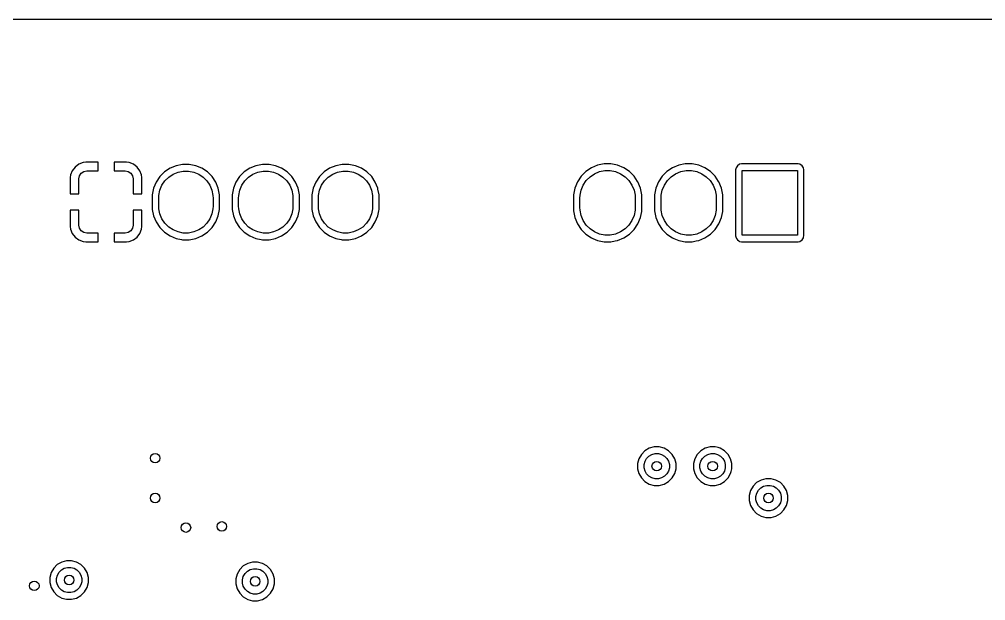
# Model space of a CAD drawing. Extents: x 0.98 to 8.09, y -3.46 to -0.83.
# Drawn here: x 5.7 to 6.892, y -1.544 to -0.827 of the extents above; entities that cross this region are included whole.
import ezdxf

# ---------------------------------------------------------------- set-up
doc = ezdxf.new("R2010")
doc.units = 0
doc.header["$MEASUREMENT"] = 0
doc.layers.add('BLACK', color=7, linetype='CONTINUOUS')

msp = doc.modelspace()

# ---------------------------------------------------------------- linework, layer by layer
at = {"layer": 'BLACK', "linetype": 'CONTINUOUS'}
for p, q in [((3.0954, -0.8268), (7.1211, -0.8268)), ((5.7688, -1.009), (5.7654, -1.0135)), ((5.7733, -1.0056), (5.7688, -1.009)), ((5.7786, -1.0035), (5.7733, -1.0056)), ((5.7819, -1.0031), (5.7786, -1.0035)), ((5.7971, -1.0031), (5.7819, -1.0031)), ((5.7971, -1.0138), (5.7971, -1.0031)), ((5.8323, -1.0031), (5.8171, -1.0031)), ((5.8171, -1.0031), (5.8171, -1.0138)), ((5.8356, -1.0035), (5.8323, -1.0031)), ((5.8409, -1.0056), (5.8356, -1.0035)), ((5.8454, -1.009), (5.8409, -1.0056)), ((5.8488, -1.0135), (5.8454, -1.009)), ((5.8859, -1.0105), (5.8791, -1.015)), ((5.8934, -1.0074), (5.8859, -1.0105)), ((5.8859, -1.0105), (5.8859, -1.0105)), ((5.9014, -1.0058), (5.8934, -1.0074)), ((5.8934, -1.0074), (5.8934, -1.0074)), ((5.9096, -1.0058), (5.9014, -1.0058)), ((5.9014, -1.0058), (5.9014, -1.0058)), ((5.9176, -1.0074), (5.9096, -1.0058)), ((5.9096, -1.0058), (5.9096, -1.0058)), ((5.9252, -1.0105), (5.9176, -1.0074)), ((5.9176, -1.0074), (5.9176, -1.0074)), ((5.932, -1.015), (5.9252, -1.0105)), ((5.9252, -1.0105), (5.9252, -1.0105)), ((5.9843, -1.0105), (5.9775, -1.015)), ((5.9918, -1.0074), (5.9843, -1.0105)), ((5.9843, -1.0105), (5.9843, -1.0105)), ((5.9999, -1.0058), (5.9918, -1.0074)), ((5.9918, -1.0074), (5.9918, -1.0074)), ((6.008, -1.0058), (5.9999, -1.0058)), ((5.9999, -1.0058), (5.9999, -1.0058)), ((6.016, -1.0074), (6.008, -1.0058)), ((6.008, -1.0058), (6.008, -1.0058)), ((6.0236, -1.0105), (6.016, -1.0074)), ((6.016, -1.0074), (6.016, -1.0074)), ((6.0304, -1.015), (6.0236, -1.0105)), ((6.0236, -1.0105), (6.0236, -1.0105)), ((6.0827, -1.0105), (6.0759, -1.015)), ((6.0903, -1.0074), (6.0827, -1.0105)), ((6.0827, -1.0105), (6.0827, -1.0105)), ((6.0983, -1.0058), (6.0903, -1.0074)), ((6.0903, -1.0074), (6.0903, -1.0074)), ((6.1064, -1.0058), (6.0983, -1.0058)), ((6.0983, -1.0058), (6.0983, -1.0058)), ((6.1145, -1.0074), (6.1064, -1.0058)), ((6.1064, -1.0058), (6.1064, -1.0058)), ((6.122, -1.0105), (6.1145, -1.0074)), ((6.1145, -1.0074), (6.1145, -1.0074)), ((6.1288, -1.015), (6.122, -1.0105)), ((6.122, -1.0105), (6.122, -1.0105)), ((6.4057, -1.01), (6.3988, -1.0146)), ((6.4133, -1.0068), (6.4057, -1.01)), ((6.4057, -1.01), (6.4057, -1.01)), ((6.4214, -1.0052), (6.4133, -1.0068)), ((6.4133, -1.0068), (6.4133, -1.0068)), ((6.4297, -1.0052), (6.4214, -1.0052)), ((6.4214, -1.0052), (6.4214, -1.0052)), ((6.4379, -1.0068), (6.4297, -1.0052)), ((6.4297, -1.0052), (6.4297, -1.0052)), ((6.4455, -1.01), (6.4379, -1.0068)), ((6.4379, -1.0068), (6.4379, -1.0068)), ((6.4524, -1.0146), (6.4455, -1.01)), ((6.4455, -1.01), (6.4455, -1.01)), ((6.4455, -1.01), (6.4455, -1.01)), ((6.4455, -1.01), (6.4455, -1.01)), ((6.4455, -1.01), (6.4455, -1.01)), ((6.5057, -1.01), (6.4988, -1.0146)), ((6.5133, -1.0068), (6.5057, -1.01)), ((6.5057, -1.01), (6.5057, -1.01)), ((6.5214, -1.0052), (6.5133, -1.0068)), ((6.5133, -1.0068), (6.5133, -1.0068)), ((6.5297, -1.0052), (6.5214, -1.0052)), ((6.5214, -1.0052), (6.5214, -1.0052)), ((6.5379, -1.0068), (6.5297, -1.0052)), ((6.5297, -1.0052), (6.5297, -1.0052)), ((6.5455, -1.01), (6.5379, -1.0068)), ((6.5379, -1.0068), (6.5379, -1.0068)), ((6.5524, -1.0146), (6.5455, -1.01)), ((6.5455, -1.01), (6.5455, -1.01)), ((6.5455, -1.01), (6.5455, -1.01)), ((6.5455, -1.01), (6.5455, -1.01)), ((6.5455, -1.01), (6.5455, -1.01)), ((6.584, -1.0101), (6.5835, -1.0124)), ((6.5835, -1.0124), (6.5835, -1.0124)), ((6.5835, -1.0124), (6.5835, -1.0939)), ((6.5858, -1.0074), (6.584, -1.0101)), ((6.584, -1.0101), (6.584, -1.0101)), ((6.5884, -1.0056), (6.5858, -1.0074)), ((6.5907, -1.0052), (6.5884, -1.0056)), ((6.5884, -1.0056), (6.5884, -1.0056)), ((6.6604, -1.0052), (6.5907, -1.0052)), ((6.5907, -1.0052), (6.5907, -1.0052)), ((6.6628, -1.0056), (6.6604, -1.0052)), ((6.6604, -1.0052), (6.6604, -1.0052)), ((6.6654, -1.0074), (6.6628, -1.0056)), ((6.6628, -1.0056), (6.6628, -1.0056)), ((6.6628, -1.0056), (6.6628, -1.0056)), ((6.6671, -1.01), (6.6654, -1.0074)), ((6.6672, -1.0101), (6.6671, -1.01)), ((6.6677, -1.0124), (6.6672, -1.0101)), ((6.6672, -1.0101), (6.6672, -1.0101)), ((6.6677, -1.0939), (6.6677, -1.0124)), ((5.7633, -1.0187), (5.7629, -1.022)), ((5.7629, -1.022), (5.7629, -1.0422)), ((5.7654, -1.0135), (5.7633, -1.0187)), ((5.7736, -1.0236), (5.7744, -1.0199)), ((5.7736, -1.0422), (5.7736, -1.0236)), ((5.7744, -1.0199), (5.7765, -1.0167)), ((5.7765, -1.0167), (5.7797, -1.0145)), ((5.7797, -1.0145), (5.7835, -1.0138)), ((5.7835, -1.0138), (5.7971, -1.0138)), ((5.8171, -1.0138), (5.8307, -1.0138)), ((5.8307, -1.0138), (5.8345, -1.0145)), ((5.8345, -1.0145), (5.8377, -1.0167)), ((5.8377, -1.0167), (5.8398, -1.0199)), ((5.8398, -1.0199), (5.8406, -1.0236)), ((5.8406, -1.0236), (5.8406, -1.0422)), ((5.8508, -1.0187), (5.8488, -1.0135)), ((5.8512, -1.022), (5.8508, -1.0187)), ((5.8512, -1.0422), (5.8512, -1.022)), ((5.8733, -1.0208), (5.8687, -1.0276)), ((5.8791, -1.015), (5.8733, -1.0208)), ((5.8733, -1.0208), (5.8733, -1.0208)), ((5.8791, -1.015), (5.8791, -1.015)), ((5.8796, -1.026), (5.8843, -1.0214)), ((5.8843, -1.0214), (5.8897, -1.0177)), ((5.8897, -1.0177), (5.8958, -1.0152)), ((5.8958, -1.0152), (5.9022, -1.0139)), ((5.9022, -1.0139), (5.9088, -1.0139)), ((5.9088, -1.0139), (5.9152, -1.0152)), ((5.9152, -1.0152), (5.9213, -1.0177)), ((5.9213, -1.0177), (5.9267, -1.0214)), ((5.9267, -1.0214), (5.9314, -1.026)), ((5.9377, -1.0208), (5.932, -1.015)), ((5.932, -1.015), (5.932, -1.015)), ((5.9423, -1.0276), (5.9377, -1.0208)), ((5.9377, -1.0208), (5.9377, -1.0208)), ((5.9717, -1.0208), (5.9672, -1.0276)), ((5.9775, -1.015), (5.9717, -1.0208)), ((5.9717, -1.0208), (5.9717, -1.0208)), ((5.9775, -1.015), (5.9775, -1.015)), ((5.9781, -1.026), (5.9827, -1.0214)), ((5.9827, -1.0214), (5.9882, -1.0177)), ((5.9882, -1.0177), (5.9942, -1.0152)), ((5.9942, -1.0152), (6.0007, -1.0139)), ((6.0007, -1.0139), (6.0072, -1.0139)), ((6.0072, -1.0139), (6.0137, -1.0152)), ((6.0137, -1.0152), (6.0197, -1.0177)), ((6.0197, -1.0177), (6.0252, -1.0214)), ((6.0252, -1.0214), (6.0298, -1.026)), ((6.0362, -1.0208), (6.0304, -1.015)), ((6.0304, -1.015), (6.0304, -1.015)), ((6.0407, -1.0276), (6.0362, -1.0208)), ((6.0362, -1.0208), (6.0362, -1.0208)), ((6.0701, -1.0208), (6.0656, -1.0276)), ((6.0759, -1.015), (6.0701, -1.0208)), ((6.0701, -1.0208), (6.0701, -1.0208)), ((6.0759, -1.015), (6.0759, -1.015)), ((6.0765, -1.026), (6.0811, -1.0214)), ((6.0811, -1.0214), (6.0866, -1.0177)), ((6.0866, -1.0177), (6.0926, -1.0152)), ((6.0926, -1.0152), (6.0991, -1.0139)), ((6.0991, -1.0139), (6.1056, -1.0139)), ((6.1056, -1.0139), (6.1121, -1.0152)), ((6.1121, -1.0152), (6.1181, -1.0177)), ((6.1181, -1.0177), (6.1236, -1.0214)), ((6.1236, -1.0214), (6.1282, -1.026)), ((6.1346, -1.0208), (6.1288, -1.015)), ((6.1288, -1.015), (6.1288, -1.015)), ((6.1391, -1.0276), (6.1346, -1.0208)), ((6.1346, -1.0208), (6.1346, -1.0208)), ((6.3929, -1.0204), (6.3883, -1.0273)), ((6.3988, -1.0146), (6.3929, -1.0204)), ((6.3929, -1.0204), (6.3929, -1.0204)), ((6.3988, -1.0146), (6.3988, -1.0146)), ((6.3993, -1.0256), (6.404, -1.0209)), ((6.404, -1.0209), (6.4095, -1.0172)), ((6.4095, -1.0172), (6.4157, -1.0147)), ((6.4157, -1.0147), (6.4223, -1.0134)), ((6.4223, -1.0134), (6.4289, -1.0134)), ((6.4289, -1.0134), (6.4355, -1.0147)), ((6.4355, -1.0147), (6.4416, -1.0172)), ((6.4416, -1.0172), (6.4472, -1.0209)), ((6.4472, -1.0209), (6.4519, -1.0256)), ((6.4583, -1.0204), (6.4524, -1.0146)), ((6.4524, -1.0146), (6.4524, -1.0146)), ((6.4625, -1.0267), (6.4583, -1.0204)), ((6.4583, -1.0204), (6.4583, -1.0204)), ((6.4929, -1.0204), (6.4883, -1.0273)), ((6.4988, -1.0146), (6.4929, -1.0204)), ((6.4929, -1.0204), (6.4929, -1.0204)), ((6.4988, -1.0146), (6.4988, -1.0146)), ((6.4993, -1.0256), (6.504, -1.0209)), ((6.504, -1.0209), (6.5095, -1.0172)), ((6.5095, -1.0172), (6.5157, -1.0147)), ((6.5157, -1.0147), (6.5223, -1.0134)), ((6.5223, -1.0134), (6.5289, -1.0134)), ((6.5289, -1.0134), (6.5355, -1.0147)), ((6.5355, -1.0147), (6.5416, -1.0172)), ((6.5416, -1.0172), (6.5472, -1.0209)), ((6.5472, -1.0209), (6.5519, -1.0256)), ((6.5583, -1.0204), (6.5524, -1.0146)), ((6.5524, -1.0146), (6.5524, -1.0146)), ((6.5625, -1.0267), (6.5583, -1.0204)), ((6.5583, -1.0204), (6.5583, -1.0204)), ((6.5915, -1.0931), (6.5915, -1.0132)), ((6.5915, -1.0132), (6.6596, -1.0132)), ((6.6596, -1.0132), (6.6596, -1.0931)), ((5.8656, -1.0351), (5.864, -1.0432)), ((5.8687, -1.0276), (5.8656, -1.0351)), ((5.8656, -1.0351), (5.8656, -1.0351)), ((5.8687, -1.0276), (5.8687, -1.0276)), ((5.8735, -1.0375), (5.876, -1.0315)), ((5.876, -1.0315), (5.8796, -1.026)), ((5.9314, -1.026), (5.935, -1.0315)), ((5.935, -1.0315), (5.9375, -1.0375)), ((5.9454, -1.0351), (5.9423, -1.0276)), ((5.9423, -1.0276), (5.9423, -1.0276)), ((5.9423, -1.0276), (5.9423, -1.0276)), ((5.947, -1.0432), (5.9454, -1.0351)), ((5.964, -1.0351), (5.9625, -1.0432)), ((5.9672, -1.0276), (5.964, -1.0351)), ((5.964, -1.0351), (5.964, -1.0351)), ((5.9672, -1.0276), (5.9672, -1.0276)), ((5.9719, -1.0375), (5.9744, -1.0315)), ((5.9744, -1.0315), (5.9781, -1.026)), ((6.0298, -1.026), (6.0335, -1.0315)), ((6.0335, -1.0315), (6.036, -1.0375)), ((6.0438, -1.0351), (6.0407, -1.0276)), ((6.0407, -1.0276), (6.0407, -1.0276)), ((6.0407, -1.0276), (6.0407, -1.0276)), ((6.0454, -1.0432), (6.0438, -1.0351)), ((6.0625, -1.0351), (6.0609, -1.0432)), ((6.0656, -1.0276), (6.0625, -1.0351)), ((6.0625, -1.0351), (6.0625, -1.0351)), ((6.0656, -1.0276), (6.0656, -1.0276)), ((6.0703, -1.0375), (6.0728, -1.0315)), ((6.0728, -1.0315), (6.0765, -1.026)), ((6.1282, -1.026), (6.1319, -1.0315)), ((6.1319, -1.0315), (6.1344, -1.0375)), ((6.1423, -1.0351), (6.1391, -1.0276)), ((6.1391, -1.0276), (6.1391, -1.0276)), ((6.1391, -1.0276), (6.1391, -1.0276)), ((6.1424, -1.0361), (6.1423, -1.0351)), ((6.1438, -1.0431), (6.1424, -1.0361)), ((6.3851, -1.035), (6.3835, -1.0431)), ((6.3883, -1.0273), (6.3851, -1.035)), ((6.3851, -1.035), (6.3851, -1.035)), ((6.3883, -1.0273), (6.3883, -1.0273)), ((6.393, -1.0374), (6.3956, -1.0312)), ((6.3956, -1.0312), (6.3993, -1.0256)), ((6.4519, -1.0256), (6.4556, -1.0312)), ((6.4556, -1.0312), (6.4582, -1.0374)), ((6.4629, -1.0273), (6.4625, -1.0267)), ((6.466, -1.035), (6.4629, -1.0273)), ((6.4664, -1.037), (6.466, -1.035)), ((6.4851, -1.035), (6.4835, -1.0431)), ((6.4883, -1.0273), (6.4851, -1.035)), ((6.4851, -1.035), (6.4851, -1.035)), ((6.4883, -1.0273), (6.4883, -1.0273)), ((6.493, -1.0374), (6.4956, -1.0312)), ((6.4956, -1.0312), (6.4993, -1.0256)), ((6.5519, -1.0256), (6.5556, -1.0312)), ((6.5556, -1.0312), (6.5582, -1.0374)), ((6.5629, -1.0273), (6.5625, -1.0267)), ((6.566, -1.035), (6.5629, -1.0273)), ((6.5664, -1.037), (6.566, -1.035)), ((5.7629, -1.0422), (5.7736, -1.0422)), ((5.8406, -1.0422), (5.8512, -1.0422)), ((5.864, -1.0432), (5.864, -1.0612)), ((5.872, -1.0472), (5.8722, -1.044)), ((5.872, -1.0571), (5.872, -1.0472)), ((5.8722, -1.044), (5.8735, -1.0375)), ((5.9375, -1.0375), (5.9388, -1.044)), ((5.9388, -1.044), (5.939, -1.0472)), ((5.939, -1.0472), (5.939, -1.0571)), ((5.947, -1.0612), (5.947, -1.0432)), ((5.947, -1.0432), (5.947, -1.0432)), ((5.9625, -1.0432), (5.9625, -1.0612)), ((5.9705, -1.0472), (5.9706, -1.044)), ((5.9705, -1.0571), (5.9705, -1.0472)), ((5.9706, -1.044), (5.9719, -1.0375)), ((6.036, -1.0375), (6.0372, -1.044)), ((6.0372, -1.044), (6.0374, -1.0472)), ((6.0374, -1.0472), (6.0374, -1.0571)), ((6.0454, -1.0612), (6.0454, -1.0432)), ((6.0454, -1.0432), (6.0454, -1.0432)), ((6.0609, -1.0432), (6.0609, -1.0612)), ((6.0689, -1.0472), (6.0691, -1.044)), ((6.0689, -1.0571), (6.0689, -1.0472)), ((6.0691, -1.044), (6.0703, -1.0375)), ((6.1344, -1.0375), (6.1357, -1.044)), ((6.1357, -1.044), (6.1358, -1.0472)), ((6.1358, -1.0472), (6.1358, -1.0571)), ((6.1438, -1.0432), (6.1438, -1.0431)), ((6.1438, -1.0612), (6.1438, -1.0432)), ((6.3835, -1.0431), (6.3835, -1.0431)), ((6.3835, -1.0431), (6.3835, -1.0632)), ((6.3915, -1.0472), (6.3917, -1.0439)), ((6.3915, -1.0591), (6.3915, -1.0472)), ((6.3917, -1.0439), (6.393, -1.0374)), ((6.4582, -1.0374), (6.4595, -1.0439)), ((6.4595, -1.0439), (6.4596, -1.0472)), ((6.4596, -1.0472), (6.4596, -1.0591)), ((6.4677, -1.0431), (6.4664, -1.037)), ((6.4677, -1.0632), (6.4677, -1.0431)), ((6.4835, -1.0431), (6.4835, -1.0431)), ((6.4835, -1.0431), (6.4835, -1.0632)), ((6.4915, -1.0472), (6.4917, -1.0439)), ((6.4915, -1.0591), (6.4915, -1.0472)), ((6.4917, -1.0439), (6.493, -1.0374)), ((6.5582, -1.0374), (6.5595, -1.0439)), ((6.5595, -1.0439), (6.5596, -1.0472)), ((6.5596, -1.0472), (6.5596, -1.0591)), ((6.5677, -1.0431), (6.5664, -1.037)), ((6.5677, -1.0632), (6.5677, -1.0431)), ((5.8722, -1.0604), (5.872, -1.0571)), ((5.8735, -1.0668), (5.8722, -1.0604)), ((5.9388, -1.0604), (5.9375, -1.0668)), ((5.939, -1.0571), (5.9388, -1.0604)), ((5.9706, -1.0604), (5.9705, -1.0571)), ((5.9719, -1.0668), (5.9706, -1.0604)), ((6.0372, -1.0604), (6.036, -1.0668)), ((6.0374, -1.0571), (6.0372, -1.0604)), ((6.0691, -1.0604), (6.0689, -1.0571)), ((6.0703, -1.0668), (6.0691, -1.0604)), ((6.1357, -1.0604), (6.1344, -1.0668)), ((6.1358, -1.0571), (6.1357, -1.0604)), ((6.3917, -1.0624), (6.3915, -1.0591)), ((6.4596, -1.0591), (6.4595, -1.0624)), ((6.4917, -1.0624), (6.4915, -1.0591)), ((6.5596, -1.0591), (6.5595, -1.0624)), ((5.7629, -1.0622), (5.7629, -1.0823)), ((5.7736, -1.0622), (5.7629, -1.0622)), ((5.7736, -1.0807), (5.7736, -1.0622)), ((5.8512, -1.0622), (5.8406, -1.0622)), ((5.8406, -1.0622), (5.8406, -1.0807)), ((5.8512, -1.0823), (5.8512, -1.0622)), ((5.864, -1.0612), (5.8656, -1.0692)), ((5.8656, -1.0692), (5.8656, -1.0692)), ((5.8656, -1.0692), (5.8687, -1.0767)), ((5.876, -1.0729), (5.8735, -1.0668)), ((5.9375, -1.0668), (5.935, -1.0729)), ((5.9423, -1.0767), (5.9454, -1.0692)), ((5.9454, -1.0692), (5.947, -1.0612)), ((5.9625, -1.0612), (5.964, -1.0692)), ((5.964, -1.0692), (5.964, -1.0692)), ((5.964, -1.0692), (5.9672, -1.0767)), ((5.9744, -1.0729), (5.9719, -1.0668)), ((6.036, -1.0668), (6.0335, -1.0729)), ((6.0407, -1.0767), (6.0438, -1.0692)), ((6.0438, -1.0692), (6.0454, -1.0612)), ((6.0609, -1.0612), (6.0625, -1.0692)), ((6.0625, -1.0692), (6.0625, -1.0692)), ((6.0625, -1.0692), (6.0656, -1.0767)), ((6.0728, -1.0729), (6.0703, -1.0668)), ((6.1344, -1.0668), (6.1319, -1.0729)), ((6.1391, -1.0767), (6.1423, -1.0692)), ((6.1423, -1.0692), (6.1434, -1.0632)), ((6.1434, -1.0632), (6.1438, -1.0612)), ((6.3835, -1.0632), (6.3835, -1.0632)), ((6.3835, -1.0632), (6.3835, -1.0632)), ((6.3835, -1.0632), (6.3851, -1.0713)), ((6.3851, -1.0713), (6.3851, -1.0713)), ((6.3851, -1.0713), (6.3883, -1.079)), ((6.393, -1.0689), (6.3917, -1.0624)), ((6.3956, -1.0751), (6.393, -1.0689)), ((6.4582, -1.0689), (6.4556, -1.0751)), ((6.4595, -1.0624), (6.4582, -1.0689)), ((6.4629, -1.079), (6.466, -1.0713)), ((6.466, -1.0713), (6.4676, -1.0637)), ((6.4676, -1.0637), (6.4677, -1.0632)), ((6.4835, -1.0632), (6.4835, -1.0632)), ((6.4835, -1.0632), (6.4835, -1.0632)), ((6.4835, -1.0632), (6.4851, -1.0713)), ((6.4851, -1.0713), (6.4851, -1.0713)), ((6.4851, -1.0713), (6.4883, -1.079)), ((6.493, -1.0689), (6.4917, -1.0624)), ((6.4956, -1.0751), (6.493, -1.0689)), ((6.5582, -1.0689), (6.5556, -1.0751)), ((6.5595, -1.0624), (6.5582, -1.0689)), ((6.5629, -1.079), (6.566, -1.0713)), ((6.566, -1.0713), (6.5676, -1.0637)), ((6.5676, -1.0637), (6.5677, -1.0632)), ((5.7629, -1.0823), (5.7633, -1.0856)), ((5.7744, -1.0845), (5.7736, -1.0807)), ((5.7765, -1.0877), (5.7744, -1.0845)), ((5.8398, -1.0845), (5.8377, -1.0877)), ((5.8406, -1.0807), (5.8398, -1.0845)), ((5.8508, -1.0856), (5.8512, -1.0823)), ((5.8687, -1.0767), (5.8687, -1.0767)), ((5.8687, -1.0767), (5.8733, -1.0835)), ((5.8733, -1.0835), (5.8733, -1.0835)), ((5.8733, -1.0835), (5.8791, -1.0893)), ((5.8796, -1.0783), (5.876, -1.0729)), ((5.8843, -1.083), (5.8796, -1.0783)), ((5.8897, -1.0866), (5.8843, -1.083)), ((5.9267, -1.083), (5.9213, -1.0866)), ((5.9314, -1.0783), (5.9267, -1.083)), ((5.935, -1.0729), (5.9314, -1.0783)), ((5.932, -1.0893), (5.9377, -1.0835)), ((5.9377, -1.0835), (5.9423, -1.0767)), ((5.9672, -1.0767), (5.9672, -1.0767)), ((5.9672, -1.0767), (5.9717, -1.0835)), ((5.9717, -1.0835), (5.9717, -1.0835)), ((5.9717, -1.0835), (5.9775, -1.0893)), ((5.9781, -1.0783), (5.9744, -1.0729)), ((5.9827, -1.083), (5.9781, -1.0783)), ((5.9882, -1.0866), (5.9827, -1.083)), ((6.0252, -1.083), (6.0197, -1.0866)), ((6.0298, -1.0783), (6.0252, -1.083)), ((6.0335, -1.0729), (6.0298, -1.0783)), ((6.0304, -1.0893), (6.0362, -1.0835)), ((6.0362, -1.0835), (6.0407, -1.0767)), ((6.0656, -1.0767), (6.0656, -1.0767)), ((6.0656, -1.0767), (6.0701, -1.0835)), ((6.0701, -1.0835), (6.0701, -1.0835)), ((6.0701, -1.0835), (6.0759, -1.0893)), ((6.0765, -1.0783), (6.0728, -1.0729)), ((6.0811, -1.083), (6.0765, -1.0783)), ((6.0866, -1.0866), (6.0811, -1.083)), ((6.1236, -1.083), (6.1181, -1.0866)), ((6.1282, -1.0783), (6.1236, -1.083)), ((6.1319, -1.0729), (6.1282, -1.0783)), ((6.1288, -1.0893), (6.1346, -1.0835)), ((6.1346, -1.0835), (6.1391, -1.0767)), ((6.3883, -1.079), (6.3883, -1.079)), ((6.3883, -1.079), (6.3929, -1.0859)), ((6.3993, -1.0807), (6.3956, -1.0751)), ((6.404, -1.0854), (6.3993, -1.0807)), ((6.4519, -1.0807), (6.4472, -1.0854)), ((6.4556, -1.0751), (6.4519, -1.0807)), ((6.4583, -1.0859), (6.4629, -1.079)), ((6.4883, -1.079), (6.4883, -1.079)), ((6.4883, -1.079), (6.4929, -1.0859)), ((6.4993, -1.0807), (6.4956, -1.0751)), ((6.504, -1.0854), (6.4993, -1.0807)), ((6.5519, -1.0807), (6.5472, -1.0854)), ((6.5556, -1.0751), (6.5519, -1.0807)), ((6.5583, -1.0859), (6.5629, -1.079)), ((5.7633, -1.0856), (5.7654, -1.0909)), ((5.7654, -1.0909), (5.7688, -1.0954)), ((5.7688, -1.0954), (5.7733, -1.0988)), ((5.7797, -1.0898), (5.7765, -1.0877)), ((5.7835, -1.0906), (5.7797, -1.0898)), ((5.7971, -1.0906), (5.7835, -1.0906)), ((5.7971, -1.1012), (5.7971, -1.0906)), ((5.8307, -1.0906), (5.8171, -1.0906)), ((5.8171, -1.0906), (5.8171, -1.1012)), ((5.8345, -1.0898), (5.8307, -1.0906)), ((5.8377, -1.0877), (5.8345, -1.0898)), ((5.8409, -1.0988), (5.8454, -1.0954)), ((5.8454, -1.0954), (5.8488, -1.0909)), ((5.8488, -1.0909), (5.8508, -1.0856)), ((5.8791, -1.0893), (5.8791, -1.0893)), ((5.8791, -1.0893), (5.8859, -1.0938)), ((5.8859, -1.0938), (5.8859, -1.0938)), ((5.8859, -1.0938), (5.8859, -1.0938)), ((5.8859, -1.0938), (5.8934, -1.097)), ((5.8958, -1.0891), (5.8897, -1.0866)), ((5.9022, -1.0904), (5.8958, -1.0891)), ((5.9088, -1.0904), (5.9022, -1.0904)), ((5.9152, -1.0891), (5.9088, -1.0904)), ((5.9213, -1.0866), (5.9152, -1.0891)), ((5.9176, -1.097), (5.9252, -1.0938)), ((5.9252, -1.0938), (5.932, -1.0893)), ((5.9775, -1.0893), (5.9775, -1.0893)), ((5.9775, -1.0893), (5.9843, -1.0938)), ((5.9843, -1.0938), (5.9843, -1.0938)), ((5.9843, -1.0938), (5.9843, -1.0938)), ((5.9843, -1.0938), (5.9918, -1.097)), ((5.9942, -1.0891), (5.9882, -1.0866)), ((6.0007, -1.0904), (5.9942, -1.0891)), ((6.0072, -1.0904), (6.0007, -1.0904)), ((6.0137, -1.0891), (6.0072, -1.0904)), ((6.0197, -1.0866), (6.0137, -1.0891)), ((6.016, -1.097), (6.0236, -1.0938)), ((6.0236, -1.0938), (6.0304, -1.0893)), ((6.0759, -1.0893), (6.0759, -1.0893)), ((6.0759, -1.0893), (6.0827, -1.0938)), ((6.0827, -1.0938), (6.0827, -1.0938)), ((6.0827, -1.0938), (6.0827, -1.0938)), ((6.0827, -1.0938), (6.0903, -1.097)), ((6.0926, -1.0891), (6.0866, -1.0866)), ((6.0991, -1.0904), (6.0926, -1.0891)), ((6.1056, -1.0904), (6.0991, -1.0904)), ((6.1121, -1.0891), (6.1056, -1.0904)), ((6.1181, -1.0866), (6.1121, -1.0891)), ((6.1145, -1.097), (6.122, -1.0938)), ((6.122, -1.0938), (6.1288, -1.0893)), ((6.3929, -1.0859), (6.3929, -1.0859)), ((6.3929, -1.0859), (6.3988, -1.0917)), ((6.3988, -1.0917), (6.3988, -1.0917)), ((6.3988, -1.0917), (6.4057, -1.0963)), ((6.4095, -1.0891), (6.404, -1.0854)), ((6.4057, -1.0963), (6.4057, -1.0963)), ((6.4057, -1.0963), (6.4057, -1.0963)), ((6.4057, -1.0963), (6.4057, -1.0963)), ((6.4057, -1.0963), (6.4057, -1.0963)), ((6.4057, -1.0963), (6.4072, -1.097)), ((6.4157, -1.0916), (6.4095, -1.0891)), ((6.4223, -1.0929), (6.4157, -1.0916)), ((6.4289, -1.0929), (6.4223, -1.0929)), ((6.4355, -1.0916), (6.4289, -1.0929)), ((6.4416, -1.0891), (6.4355, -1.0916)), ((6.4379, -1.0995), (6.4455, -1.0963)), ((6.4472, -1.0854), (6.4416, -1.0891)), ((6.4455, -1.0963), (6.4524, -1.0917)), ((6.4524, -1.0917), (6.4583, -1.0859)), ((6.4929, -1.0859), (6.4929, -1.0859)), ((6.4929, -1.0859), (6.4988, -1.0917)), ((6.4988, -1.0917), (6.4988, -1.0917)), ((6.4988, -1.0917), (6.5057, -1.0963)), ((6.5095, -1.0891), (6.504, -1.0854)), ((6.5057, -1.0963), (6.5057, -1.0963)), ((6.5057, -1.0963), (6.5057, -1.0963)), ((6.5057, -1.0963), (6.5057, -1.0963)), ((6.5057, -1.0963), (6.5057, -1.0963)), ((6.5057, -1.0963), (6.5072, -1.097)), ((6.5157, -1.0916), (6.5095, -1.0891)), ((6.5223, -1.0929), (6.5157, -1.0916)), ((6.5289, -1.0929), (6.5223, -1.0929)), ((6.5355, -1.0916), (6.5289, -1.0929)), ((6.5416, -1.0891), (6.5355, -1.0916)), ((6.5379, -1.0995), (6.5455, -1.0963)), ((6.5472, -1.0854), (6.5416, -1.0891)), ((6.5455, -1.0963), (6.5492, -1.0939)), ((6.5492, -1.0939), (6.5524, -1.0917)), ((6.5524, -1.0917), (6.5583, -1.0859)), ((6.5835, -1.0939), (6.5835, -1.0939)), ((6.5835, -1.0939), (6.5835, -1.0939)), ((6.5835, -1.0939), (6.584, -1.0962)), ((6.584, -1.0962), (6.584, -1.0962)), ((6.584, -1.0962), (6.5845, -1.097)), ((6.6596, -1.0931), (6.5915, -1.0931)), ((6.6654, -1.0989), (6.6672, -1.0962)), ((6.6672, -1.0962), (6.6673, -1.0956)), ((6.6673, -1.0956), (6.6677, -1.0939)), ((5.7733, -1.0988), (5.7786, -1.1008)), ((5.7786, -1.1008), (5.7819, -1.1012)), ((5.7819, -1.1012), (5.7971, -1.1012)), ((5.7971, -1.1012), (5.7971, -1.1012)), ((5.8171, -1.1012), (5.8323, -1.1012)), ((5.8323, -1.1012), (5.8356, -1.1008)), ((5.8356, -1.1008), (5.8409, -1.0988)), ((5.8934, -1.097), (5.9, -1.0983)), ((5.9, -1.0983), (5.9014, -1.0986)), ((5.9014, -1.0986), (5.9014, -1.0986)), ((5.9014, -1.0986), (5.9014, -1.0986)), ((5.9014, -1.0986), (5.9096, -1.0986)), ((5.9096, -1.0986), (5.9176, -1.097)), ((5.9096, -1.0986), (5.9096, -1.0986)), ((5.9918, -1.097), (5.9984, -1.0983)), ((5.9984, -1.0983), (5.9999, -1.0986)), ((5.9999, -1.0986), (5.9999, -1.0986)), ((5.9999, -1.0986), (5.9999, -1.0986)), ((5.9999, -1.0986), (6.008, -1.0986)), ((6.008, -1.0986), (6.016, -1.097)), ((6.008, -1.0986), (6.008, -1.0986)), ((6.0903, -1.097), (6.0968, -1.0983)), ((6.0968, -1.0983), (6.0983, -1.0986)), ((6.0983, -1.0986), (6.0983, -1.0986)), ((6.0983, -1.0986), (6.0983, -1.0986)), ((6.0983, -1.0986), (6.1064, -1.0986)), ((6.1064, -1.0986), (6.1145, -1.097)), ((6.1064, -1.0986), (6.1064, -1.0986)), ((6.4072, -1.097), (6.4133, -1.0995)), ((6.4133, -1.0995), (6.4153, -1.0999)), ((6.4153, -1.0999), (6.4214, -1.1011)), ((6.4214, -1.1011), (6.4214, -1.1011)), ((6.4214, -1.1011), (6.4297, -1.1011)), ((6.4297, -1.1011), (6.4348, -1.1001)), ((6.4348, -1.1001), (6.4379, -1.0995)), ((6.5072, -1.097), (6.5133, -1.0995)), ((6.5133, -1.0995), (6.5153, -1.0999)), ((6.5153, -1.0999), (6.5214, -1.1011)), ((6.5214, -1.1011), (6.5214, -1.1011)), ((6.5214, -1.1011), (6.5297, -1.1011)), ((6.5297, -1.1011), (6.5348, -1.1001)), ((6.5348, -1.1001), (6.5379, -1.0995)), ((6.5845, -1.097), (6.5858, -1.0989)), ((6.5858, -1.0989), (6.5876, -1.1001)), ((6.5876, -1.1001), (6.5884, -1.1007)), ((6.5884, -1.1007), (6.5884, -1.1007)), ((6.5884, -1.1007), (6.5907, -1.1011)), ((6.5907, -1.1011), (6.5907, -1.1011)), ((6.5907, -1.1011), (6.6604, -1.1011)), ((6.6604, -1.1011), (6.6628, -1.1007)), ((6.6628, -1.1007), (6.6654, -1.0989)), ((6.6628, -1.1007), (6.6628, -1.1007)), ((6.6628, -1.1007), (6.6628, -1.1007)), ((6.477, -1.3558), (6.4716, -1.3589)), ((6.4831, -1.3542), (6.477, -1.3558)), ((6.477, -1.3558), (6.477, -1.3558)), ((6.477, -1.3558), (6.477, -1.3558)), ((6.4893, -1.3542), (6.4831, -1.3542)), ((6.4954, -1.3558), (6.4893, -1.3542)), ((6.5008, -1.3589), (6.4954, -1.3558)), ((6.5459, -1.3558), (6.5405, -1.3589)), ((6.552, -1.3542), (6.5459, -1.3558)), ((6.5459, -1.3558), (6.5459, -1.3558)), ((6.5459, -1.3558), (6.5459, -1.3558)), ((6.5582, -1.3542), (6.552, -1.3542)), ((6.5618, -1.3551), (6.5582, -1.3542)), ((6.5643, -1.3558), (6.5618, -1.3551)), ((6.5697, -1.3589), (6.5643, -1.3558)), ((6.4641, -1.3688), (6.4625, -1.3748)), ((6.4672, -1.3634), (6.4641, -1.3688)), ((6.4641, -1.3688), (6.4641, -1.3688)), ((6.4716, -1.3589), (6.4672, -1.3634)), ((6.4672, -1.3634), (6.4672, -1.3634)), ((6.4716, -1.3589), (6.4716, -1.3589)), ((6.4717, -1.3719), (6.4737, -1.3684)), ((6.4737, -1.3684), (6.4766, -1.3655)), ((6.4766, -1.3655), (6.4802, -1.3634)), ((6.4802, -1.3634), (6.4842, -1.3623)), ((6.4842, -1.3623), (6.4883, -1.3623)), ((6.4883, -1.3623), (6.4922, -1.3634)), ((6.4922, -1.3634), (6.4958, -1.3655)), ((6.4958, -1.3655), (6.4987, -1.3684)), ((6.4987, -1.3684), (6.5008, -1.3719)), ((6.5052, -1.3634), (6.5008, -1.3589)), ((6.5084, -1.3688), (6.5052, -1.3634)), ((6.51, -1.3748), (6.5084, -1.3688)), ((6.533, -1.3688), (6.5314, -1.3748)), ((6.5361, -1.3634), (6.533, -1.3688)), ((6.533, -1.3688), (6.533, -1.3688)), ((6.5405, -1.3589), (6.5361, -1.3634)), ((6.5361, -1.3634), (6.5361, -1.3634)), ((6.5405, -1.3589), (6.5405, -1.3589)), ((6.5406, -1.3719), (6.5426, -1.3684)), ((6.5426, -1.3684), (6.5455, -1.3655)), ((6.5455, -1.3655), (6.5491, -1.3634)), ((6.5491, -1.3634), (6.5531, -1.3623)), ((6.5531, -1.3623), (6.5572, -1.3623)), ((6.5572, -1.3623), (6.5611, -1.3634)), ((6.5611, -1.3634), (6.5647, -1.3655)), ((6.5647, -1.3655), (6.5676, -1.3684)), ((6.5676, -1.3684), (6.5697, -1.3719)), ((6.5741, -1.3634), (6.5697, -1.3589)), ((6.5773, -1.3688), (6.5741, -1.3634)), ((6.5789, -1.3748), (6.5773, -1.3688)), ((6.4625, -1.3748), (6.4625, -1.3811)), ((6.4625, -1.3811), (6.4641, -1.3871)), ((6.4706, -1.3759), (6.4717, -1.3719)), ((6.4706, -1.38), (6.4706, -1.3759)), ((6.4717, -1.384), (6.4706, -1.38)), ((6.5008, -1.3719), (6.5018, -1.3759)), ((6.5018, -1.38), (6.5008, -1.384)), ((6.5018, -1.3759), (6.5018, -1.38)), ((6.5084, -1.3871), (6.51, -1.3811)), ((6.51, -1.3811), (6.51, -1.3748)), ((6.5314, -1.3748), (6.5314, -1.3811)), ((6.5314, -1.3811), (6.533, -1.3871)), ((6.5395, -1.3759), (6.5406, -1.3719)), ((6.5395, -1.38), (6.5395, -1.3759)), ((6.5406, -1.384), (6.5395, -1.38)), ((6.5697, -1.3719), (6.5707, -1.3759)), ((6.5707, -1.38), (6.5697, -1.384)), ((6.5707, -1.3759), (6.5707, -1.38)), ((6.5779, -1.3847), (6.5789, -1.3811)), ((6.5789, -1.3811), (6.5789, -1.3748)), ((6.4641, -1.3871), (6.4672, -1.3925)), ((6.4672, -1.3925), (6.4716, -1.397)), ((6.4737, -1.3875), (6.4717, -1.384)), ((6.4766, -1.3904), (6.4737, -1.3875)), ((6.4802, -1.3925), (6.4766, -1.3904)), ((6.4842, -1.3936), (6.4802, -1.3925)), ((6.4883, -1.3936), (6.4842, -1.3936)), ((6.4922, -1.3925), (6.4883, -1.3936)), ((6.4958, -1.3904), (6.4922, -1.3925)), ((6.4987, -1.3875), (6.4958, -1.3904)), ((6.5008, -1.384), (6.4987, -1.3875)), ((6.5008, -1.397), (6.5052, -1.3925)), ((6.5052, -1.3925), (6.5084, -1.3871)), ((6.533, -1.3871), (6.5361, -1.3925)), ((6.5361, -1.3925), (6.5405, -1.397)), ((6.5426, -1.3875), (6.5406, -1.384)), ((6.5455, -1.3904), (6.5426, -1.3875)), ((6.5491, -1.3925), (6.5455, -1.3904)), ((6.5531, -1.3936), (6.5491, -1.3925)), ((6.5572, -1.3936), (6.5531, -1.3936)), ((6.5611, -1.3925), (6.5572, -1.3936)), ((6.5647, -1.3904), (6.5611, -1.3925)), ((6.5676, -1.3875), (6.5647, -1.3904)), ((6.5697, -1.384), (6.5676, -1.3875)), ((6.5697, -1.397), (6.5741, -1.3925)), ((6.5741, -1.3925), (6.5773, -1.3871)), ((6.5773, -1.3871), (6.5779, -1.3847)), ((6.6209, -1.3936), (6.6148, -1.3952)), ((6.6271, -1.3936), (6.6209, -1.3936)), ((6.6332, -1.3952), (6.6271, -1.3936)), ((6.4716, -1.397), (6.477, -1.4001)), ((6.477, -1.4001), (6.4831, -1.4017)), ((6.4831, -1.4017), (6.4831, -1.4017)), ((6.4831, -1.4017), (6.4893, -1.4017)), ((6.4893, -1.4017), (6.4954, -1.4001)), ((6.4893, -1.4017), (6.4893, -1.4017)), ((6.4954, -1.4001), (6.5008, -1.397)), ((6.5405, -1.397), (6.5459, -1.4001)), ((6.5459, -1.4001), (6.552, -1.4017)), ((6.552, -1.4017), (6.552, -1.4017)), ((6.552, -1.4017), (6.5582, -1.4017)), ((6.5582, -1.4017), (6.5643, -1.4001)), ((6.5582, -1.4017), (6.5582, -1.4017)), ((6.5643, -1.4001), (6.5697, -1.397)), ((6.605, -1.4027), (6.6019, -1.4081)), ((6.6094, -1.3983), (6.605, -1.4027)), ((6.605, -1.4027), (6.605, -1.4027)), ((6.6148, -1.3952), (6.6094, -1.3983)), ((6.6094, -1.3983), (6.6094, -1.3983)), ((6.6115, -1.4077), (6.6144, -1.4048)), ((6.6144, -1.4048), (6.618, -1.4028)), ((6.6148, -1.3952), (6.6148, -1.3952)), ((6.6148, -1.3952), (6.6148, -1.3952)), ((6.618, -1.4028), (6.622, -1.4017)), ((6.622, -1.4017), (6.6261, -1.4017)), ((6.6261, -1.4017), (6.63, -1.4028)), ((6.63, -1.4028), (6.6336, -1.4048)), ((6.6386, -1.3983), (6.6332, -1.3952)), ((6.6336, -1.4048), (6.6365, -1.4077)), ((6.643, -1.4027), (6.6386, -1.3983)), ((6.6462, -1.4081), (6.643, -1.4027)), ((6.6019, -1.4081), (6.6002, -1.4142)), ((6.6002, -1.4142), (6.6002, -1.4205)), ((6.6019, -1.4081), (6.6019, -1.4081)), ((6.6084, -1.4153), (6.6095, -1.4113)), ((6.6084, -1.4194), (6.6084, -1.4153)), ((6.6095, -1.4113), (6.6115, -1.4077)), ((6.6365, -1.4077), (6.6386, -1.4113)), ((6.6386, -1.4113), (6.6396, -1.4153)), ((6.6396, -1.4153), (6.6396, -1.4194)), ((6.6478, -1.4142), (6.6462, -1.4081)), ((6.6478, -1.4205), (6.6478, -1.4142)), ((6.6002, -1.4205), (6.6019, -1.4265)), ((6.6019, -1.4265), (6.605, -1.4319)), ((6.6095, -1.4233), (6.6084, -1.4194)), ((6.6115, -1.4269), (6.6095, -1.4233)), ((6.6144, -1.4298), (6.6115, -1.4269)), ((6.618, -1.4319), (6.6144, -1.4298)), ((6.6336, -1.4298), (6.63, -1.4319)), ((6.6365, -1.4269), (6.6336, -1.4298)), ((6.6386, -1.4233), (6.6365, -1.4269)), ((6.6396, -1.4194), (6.6386, -1.4233)), ((6.643, -1.4319), (6.6462, -1.4265)), ((6.6462, -1.4265), (6.6478, -1.4205)), ((6.605, -1.4319), (6.6094, -1.4363)), ((6.6094, -1.4363), (6.6148, -1.4395)), ((6.6148, -1.4395), (6.6209, -1.4411)), ((6.622, -1.4329), (6.618, -1.4319)), ((6.6209, -1.4411), (6.6209, -1.4411)), ((6.6209, -1.4411), (6.6271, -1.4411)), ((6.6261, -1.4329), (6.622, -1.4329)), ((6.63, -1.4319), (6.6261, -1.4329)), ((6.6271, -1.4411), (6.6332, -1.4395)), ((6.6271, -1.4411), (6.6271, -1.4411)), ((6.6332, -1.4395), (6.6386, -1.4363)), ((6.6386, -1.4363), (6.643, -1.4319)), ((5.7469, -1.4994), (5.7425, -1.5038)), ((5.7523, -1.4963), (5.7469, -1.4994)), ((5.7469, -1.4994), (5.7469, -1.4994)), ((5.7584, -1.4946), (5.7523, -1.4963)), ((5.7523, -1.4963), (5.7523, -1.4963)), ((5.7523, -1.4963), (5.7523, -1.4963)), ((5.7646, -1.4946), (5.7584, -1.4946)), ((5.7707, -1.4963), (5.7646, -1.4946)), ((5.7761, -1.4994), (5.7707, -1.4963)), ((5.7805, -1.5038), (5.7761, -1.4994)), ((5.9763, -1.5011), (5.9719, -1.5055)), ((5.9817, -1.498), (5.9763, -1.5011)), ((5.9763, -1.5011), (5.9763, -1.5011)), ((5.9878, -1.4964), (5.9817, -1.498)), ((5.9817, -1.498), (5.9817, -1.498)), ((5.9817, -1.498), (5.9817, -1.498)), ((5.994, -1.4964), (5.9878, -1.4964)), ((6.0001, -1.498), (5.994, -1.4964)), ((6.0055, -1.5011), (6.0001, -1.498)), ((6.0099, -1.5055), (6.0055, -1.5011)), ((5.7394, -1.5092), (5.7378, -1.5153)), ((5.7425, -1.5038), (5.7394, -1.5092)), ((5.7425, -1.5038), (5.7425, -1.5038)), ((5.7459, -1.5164), (5.747, -1.5124)), ((5.747, -1.5124), (5.749, -1.5088)), ((5.749, -1.5088), (5.7519, -1.5059)), ((5.7519, -1.5059), (5.7555, -1.5039)), ((5.7555, -1.5039), (5.7595, -1.5028)), ((5.7595, -1.5028), (5.7636, -1.5028)), ((5.7636, -1.5028), (5.7675, -1.5039)), ((5.7675, -1.5039), (5.7711, -1.5059)), ((5.7711, -1.5059), (5.774, -1.5088)), ((5.774, -1.5088), (5.7761, -1.5124)), ((5.7761, -1.5124), (5.7771, -1.5164)), ((5.7837, -1.5092), (5.7805, -1.5038)), ((5.7853, -1.5153), (5.7837, -1.5092)), ((5.9687, -1.511), (5.9671, -1.517)), ((5.9719, -1.5055), (5.9687, -1.511)), ((5.9719, -1.5055), (5.9719, -1.5055)), ((5.9763, -1.5141), (5.9784, -1.5105)), ((5.9784, -1.5105), (5.9813, -1.5076)), ((5.9813, -1.5076), (5.9849, -1.5056)), ((5.9849, -1.5056), (5.9888, -1.5045)), ((5.9888, -1.5045), (5.9929, -1.5045)), ((5.9929, -1.5045), (5.9969, -1.5056)), ((5.9969, -1.5056), (6.0005, -1.5076)), ((6.0005, -1.5076), (6.0034, -1.5105)), ((6.0034, -1.5105), (6.0054, -1.5141)), ((6.013, -1.511), (6.0099, -1.5055)), ((6.0147, -1.517), (6.013, -1.511)), ((5.7378, -1.5153), (5.7378, -1.5215)), ((5.7378, -1.5215), (5.7394, -1.5276)), ((5.7459, -1.5205), (5.7459, -1.5164)), ((5.747, -1.5244), (5.7459, -1.5205)), ((5.749, -1.528), (5.747, -1.5244)), ((5.7761, -1.5244), (5.774, -1.528)), ((5.7771, -1.5205), (5.7761, -1.5244)), ((5.7771, -1.5164), (5.7771, -1.5205)), ((5.7837, -1.5276), (5.7853, -1.5215)), ((5.7853, -1.517), (5.7853, -1.5153)), ((5.7853, -1.5215), (5.7853, -1.517)), ((5.9671, -1.517), (5.9671, -1.5233)), ((5.9671, -1.5233), (5.9687, -1.5293)), ((5.9753, -1.5181), (5.9763, -1.5141)), ((5.9753, -1.5222), (5.9753, -1.5181)), ((5.9763, -1.5262), (5.9753, -1.5222)), ((6.0054, -1.5141), (6.0065, -1.5181)), ((6.0065, -1.5222), (6.0054, -1.5262)), ((6.0065, -1.5181), (6.0065, -1.5222)), ((6.013, -1.5293), (6.0147, -1.5233)), ((6.0147, -1.5233), (6.0147, -1.517)), ((5.7394, -1.5276), (5.7425, -1.533)), ((5.7425, -1.533), (5.7469, -1.5374)), ((5.7519, -1.5309), (5.749, -1.528)), ((5.7555, -1.533), (5.7519, -1.5309)), ((5.7595, -1.534), (5.7555, -1.533)), ((5.7636, -1.534), (5.7595, -1.534)), ((5.7675, -1.533), (5.7636, -1.534)), ((5.7711, -1.5309), (5.7675, -1.533)), ((5.774, -1.528), (5.7711, -1.5309)), ((5.7761, -1.5374), (5.7805, -1.533)), ((5.7805, -1.533), (5.7837, -1.5276)), ((5.9687, -1.5293), (5.9719, -1.5347)), ((5.9719, -1.5347), (5.9763, -1.5391)), ((5.9784, -1.5297), (5.9763, -1.5262)), ((5.9813, -1.5326), (5.9784, -1.5297)), ((5.9849, -1.5347), (5.9813, -1.5326)), ((5.9888, -1.5357), (5.9849, -1.5347)), ((5.9929, -1.5357), (5.9888, -1.5357)), ((5.9969, -1.5347), (5.9929, -1.5357)), ((6.0005, -1.5326), (5.9969, -1.5347)), ((6.0034, -1.5297), (6.0005, -1.5326)), ((6.0054, -1.5262), (6.0034, -1.5297)), ((6.0055, -1.5391), (6.0099, -1.5347)), ((6.0099, -1.5347), (6.013, -1.5293)), ((5.7469, -1.5374), (5.7523, -1.5406)), ((5.7523, -1.5406), (5.7584, -1.5422)), ((5.7584, -1.5422), (5.7584, -1.5422)), ((5.7584, -1.5422), (5.7646, -1.5422)), ((5.7646, -1.5422), (5.7707, -1.5406)), ((5.7646, -1.5422), (5.7646, -1.5422)), ((5.7707, -1.5406), (5.7761, -1.5374)), ((5.9763, -1.5391), (5.9817, -1.5423)), ((5.9817, -1.5423), (5.9878, -1.5439)), ((5.9878, -1.5439), (5.9878, -1.5439)), ((5.9878, -1.5439), (5.994, -1.5439)), ((5.994, -1.5439), (6.0001, -1.5423)), ((5.994, -1.5439), (5.994, -1.5439)), ((6.0001, -1.5423), (6.0055, -1.5391))]:
    msp.add_line(p, q, dxfattribs=at)
at = {"layer": 'BLACK'}
for centre in [(5.8676, -1.3681), (6.4862, -1.378), (6.5551, -1.378), (5.8676, -1.4173), (6.624, -1.4173), (5.9055, -1.4537), (5.9498, -1.4523), (5.7615, -1.5184), (5.7185, -1.5256), (5.9909, -1.5201)]:
    msp.add_circle(centre, 0.00591, dxfattribs=at)

doc.saveas('drawing.dxf')
